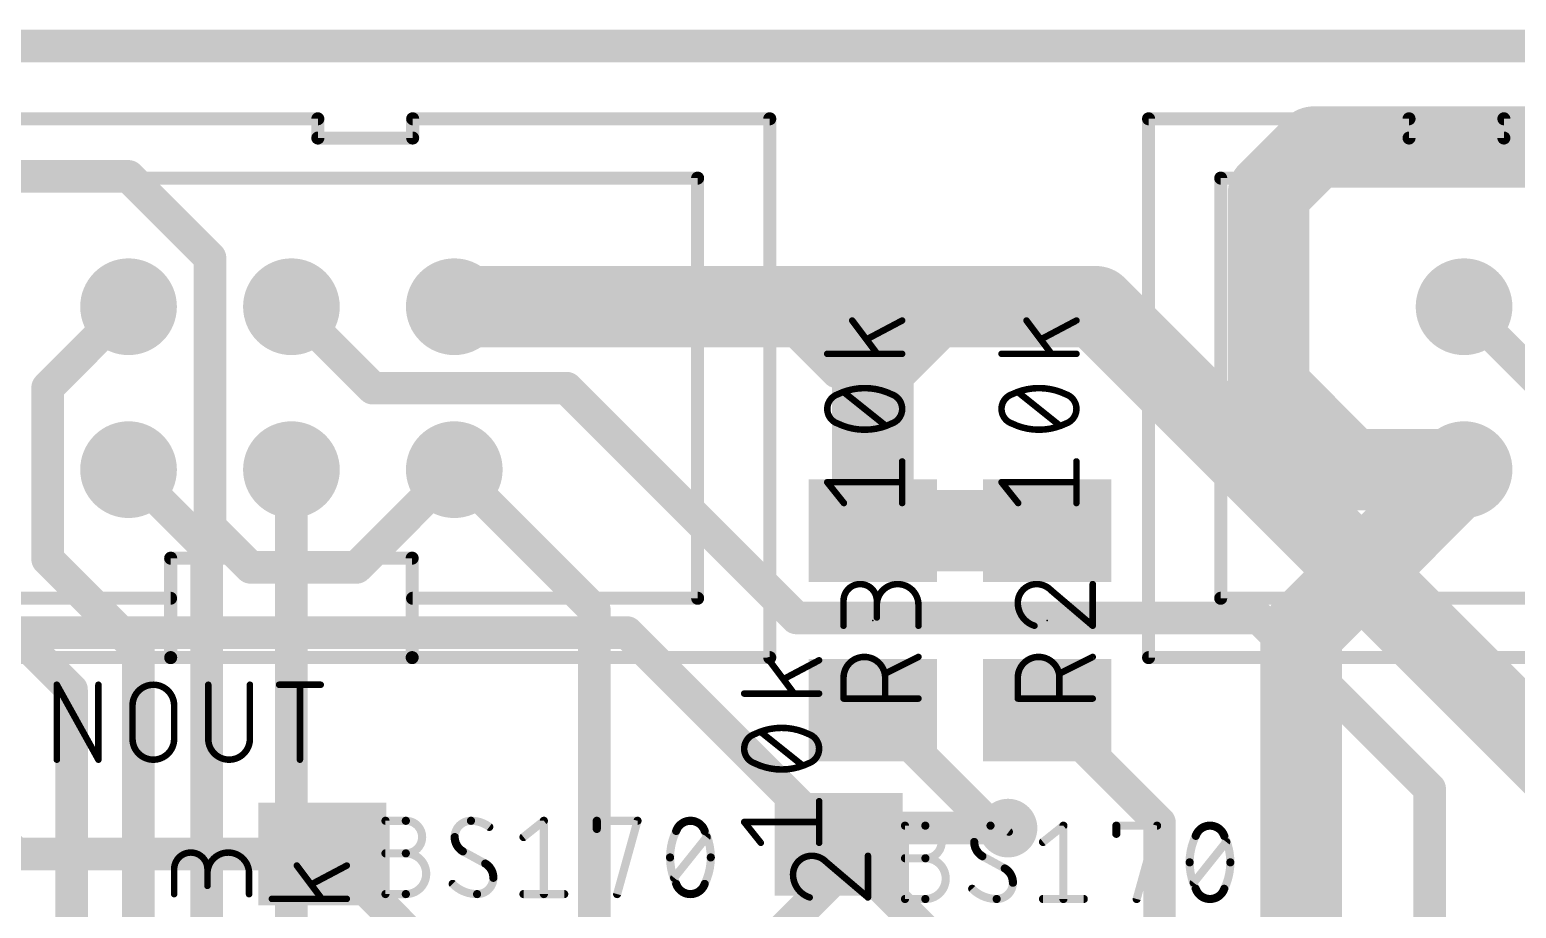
# Model space of a CAD drawing. Extents: x -0.1 to 95.8, y -0.3 to 95.8.
# Drawn here: x 30.08 to 53.27, y 82.06 to 95.76 of the extents above; entities that cross this region are included whole.
import ezdxf

# ---------------------------------------------------------------- set-up
doc = ezdxf.new("R2010")
doc.units = 0
for name, color, linetype in [('1', 12, 'CONTINUOUS'), ('16', 132, 'CONTINUOUS'), ('17', 110, 'CONTINUOUS'), ('18', 110, 'CONTINUOUS'), ('21', 253, 'CONTINUOUS'), ('23', 53, 'CONTINUOUS'), ('25', 253, 'CONTINUOUS'), ('27', 253, 'CONTINUOUS')]:
    doc.layers.add(name, color=color, linetype=linetype)

# ---------------------------------------------------------------- blocks, each defined once
blk = doc.blocks.new('ROUNDP')
at = {"const_width": 0.5}
blk.add_lwpolyline([(0, -0.25, 1), (0, 0.25, 1), (0, -0.25)], format="xyb", dxfattribs=at)
blk = doc.blocks.new('RECT')
blk.add_solid([(-0.5, -0.5), (0.5, -0.5), (-0.5, 0.5), (0.5, 0.5)])
blk = doc.blocks.new('ROUNDV')
at = {"const_width": 0.5}
blk.add_lwpolyline([(0, -0.25, 1), (0, 0.25, 1), (0, -0.25)], format="xyb", dxfattribs=at)

msp = doc.modelspace()

# ---------------------------------------------------------------- linework, layer by layer
at = {"layer": '1'}
for points, const_width in [([(6.731, 93.472), (31.623, 93.472)], 0.508), ([(32.893, 92.202), (31.623, 93.472)], 0.508), ([(32.893, 88.011), (32.893, 92.202)], 0.508), ([(36.703, 91.44), (41.656, 91.44)], 1.27), ([(41.656, 91.44), (43.2308, 91.44)], 1.27), ([(43.2308, 91.44), (44.704, 91.44)], 1.27), ([(43.2308, 91.44), (43.2308, 90.424)], 1.27), ([(44.704, 91.44), (46.7106, 91.44)], 1.27), ([(46.7106, 91.44), (58.3819, 79.7687)], 1.27), ([(35.433, 90.17), (34.163, 91.44)], 0.508), ([(42.672, 90.424), (41.656, 91.44)], 0.508), ([(44.704, 91.44), (43.688, 90.424)], 0.508), ([(43.2308, 87.9505), (43.2308, 90.424)], 1.27), ([(43.2308, 90.424), (42.672, 90.424)], 0.508), ([(43.688, 90.424), (43.2308, 90.424)], 0.508), ([(38.4556, 90.17), (35.433, 90.17)], 0.508), ([(42.037, 86.5886), (38.4556, 90.17)], 0.508), ([(36.703, 88.9), (35.179, 87.376)], 0.508), ([(43.2308, 87.9505), (45.9486, 87.9505)], 1.27), ([(33.528, 87.376), (32.893, 88.011)], 0.508), ([(29.8674, 82.9086), (25.281, 87.495)], 0.508), ([(35.179, 87.376), (33.528, 87.376)], 0.508), ([(49.2506, 86.5886), (42.037, 86.5886)], 0.508), ([(51.9146, 83.9246), (49.2506, 86.5886)], 0.508), ([(39.3984, 86.36), (29.083, 86.36)], 0.508), ([(42.6974, 83.061), (39.3984, 86.36)], 0.508), ([(43.2308, 85.1505), (43.2719, 85.1505)], 0.508), ([(45.1104, 83.312), (43.2719, 85.1505)], 0.508), ([(47.7012, 83.3979), (45.9486, 85.1505)], 0.508), ([(51.9146, 79.7687), (51.9146, 83.9246)], 0.508), ([(45.339, 83.312), (45.1104, 83.312)], 0.508), ([(47.7012, 83.3979), (47.7012, 80.0608)], 0.508), ([(45.1612, 80.5972), (42.6974, 83.061)], 0.508), ([(34.6456, 82.9086), (29.8674, 82.9086)], 0.508), ([(34.7696, 82.9086), (34.6456, 82.9086)], 0.508), ([(37.6174, 80.0608), (34.7696, 82.9086)], 0.508)]:
    msp.add_lwpolyline(points, dxfattribs=dict(at, const_width=const_width))
for points, const_width in [([(31.7128, 93.5618, 1), (31.5332, 93.3822)], 0.254), ([(31.623, 93.345, 1), (31.623, 93.599)], 0.254), ([(33.02, 92.202, 1), (32.766, 92.202)], 0.254), ([(32.8032, 92.1122, 1), (32.9828, 92.2918)], 0.254), ([(36.703, 91.7575, 1), (36.703, 91.1225)], 0.635), ([(41.656, 91.7575, 1), (41.656, 91.1225)], 0.635), ([(41.656, 91.1225, 1), (41.656, 91.7575)], 0.635), ([(43.2308, 91.7575, 1), (43.2308, 91.1225)], 0.635), ([(43.5483, 91.44, 1), (42.9133, 91.44)], 0.635), ([(43.2308, 91.1225, 1), (43.2308, 91.7575)], 0.635), ([(44.704, 91.7575, 1), (44.704, 91.1225)], 0.635), ([(44.704, 91.1225, 1), (44.704, 91.7575)], 0.635), ([(46.9351, 91.6645, 1), (46.4861, 91.2155)], 0.635), ([(46.7106, 91.1225, 1), (46.7106, 91.7575)], 0.635), ([(34.2528, 91.5298, 1), (34.0732, 91.3502)], 0.254), ([(41.7458, 91.5298, 1), (41.5662, 91.3502)], 0.254), ([(44.7938, 91.3502, 1), (44.6142, 91.5298)], 0.254), ([(43.5483, 90.424, 1), (42.9133, 90.424)], 0.635), ([(42.672, 90.551, 1), (42.672, 90.297)], 0.254), ([(42.9133, 90.424, 1), (43.5483, 90.424)], 0.635), ([(43.2308, 90.551, 1), (43.2308, 90.297)], 0.254), ([(43.2308, 90.297, 1), (43.2308, 90.551)], 0.254), ([(43.688, 90.297, 1), (43.688, 90.551)], 0.254), ([(35.433, 90.297, 1), (35.433, 90.043)], 0.254), ([(38.5454, 90.2598, 1), (38.3658, 90.0802)], 0.254), ([(38.4556, 90.043, 1), (38.4556, 90.297)], 0.254), ([(42.5822, 90.3342, 1), (42.7618, 90.5138)], 0.254), ([(43.5982, 90.5138, 1), (43.7778, 90.3342)], 0.254), ([(35.3432, 90.0802, 1), (35.5228, 90.2598)], 0.254), ([(36.7928, 88.8102, 1), (36.6132, 88.9898)], 0.254), ([(43.2308, 88.268, 1), (43.2308, 87.633)], 0.635), ([(45.9486, 87.633, 1), (45.9486, 88.268)], 0.635), ([(32.9828, 88.1008, 1), (32.8032, 87.9212)], 0.254), ([(32.766, 88.011, 1), (33.02, 88.011)], 0.254), ([(42.9133, 87.9505, 1), (43.5483, 87.9505)], 0.635), ([(33.528, 87.503, 1), (33.528, 87.249)], 0.254), ([(33.4382, 87.2862, 1), (33.6178, 87.4658)], 0.254), ([(35.0892, 87.4658, 1), (35.2688, 87.2862)], 0.254), ([(35.179, 87.249, 1), (35.179, 87.503)], 0.254), ([(42.037, 86.7156, 1), (42.037, 86.4616)], 0.254), ([(41.9472, 86.4988, 1), (42.1268, 86.6784)], 0.254), ([(49.3404, 86.6784, 1), (49.1608, 86.4988)], 0.254), ([(49.2506, 86.4616, 1), (49.2506, 86.7156)], 0.254), ([(39.4882, 86.4498, 1), (39.3086, 86.2702)], 0.254), ([(39.3984, 86.233, 1), (39.3984, 86.487)], 0.254), ([(43.2308, 85.2775, 1), (43.2308, 85.0235)], 0.254), ([(43.3617, 85.2403, 1), (43.1821, 85.0607)], 0.254), ([(43.2719, 85.0235, 1), (43.2719, 85.2775)], 0.254), ([(46.0384, 85.2403, 1), (45.8588, 85.0607)], 0.254), ([(52.0416, 83.9246, 1), (51.7876, 83.9246)], 0.254), ([(51.8248, 83.8348, 1), (52.0044, 84.0144)], 0.254), ([(45.1104, 83.439, 1), (45.1104, 83.185)], 0.254), ([(45.0206, 83.2222, 1), (45.2002, 83.4018)], 0.254), ([(45.339, 83.185, 1), (45.339, 83.439)], 0.254), ([(47.8282, 83.3979, 1), (47.5742, 83.3979)], 0.254), ([(47.6114, 83.3081, 1), (47.791, 83.4877)], 0.254), ([(42.7872, 83.1508, 1), (42.6076, 82.9712)], 0.254), ([(42.6076, 82.9712, 1), (42.7872, 83.1508)], 0.254), ([(29.7776, 82.8188, 1), (29.9572, 82.9984)], 0.254), ([(34.6456, 83.0356, 1), (34.6456, 82.7816)], 0.254), ([(34.8594, 82.9984, 1), (34.6798, 82.8188)], 0.254), ([(34.6456, 82.7816, 1), (34.6456, 83.0356)], 0.254), ([(34.7696, 82.7816, 1), (34.7696, 83.0356)], 0.254)]:
    msp.add_lwpolyline(points, format="xyb", dxfattribs=dict(at, const_width=const_width))
at = {"layer": '16'}
for points, const_width in [([(0.127, 95.504), (95.504, 95.504)], 0.508), ([(50.1142, 93.9292), (49.403, 93.218)], 1.27), ([(81.1784, 93.9292), (50.1142, 93.9292)], 1.27), ([(49.403, 93.218), (49.403, 90.17)], 1.27), ([(30.361, 90.178), (31.623, 91.44)], 0.508), ([(53.721, 90.17), (52.451, 91.44)], 0.508), ([(49.403, 90.17), (50.673, 88.9)], 1.27), ([(30.361, 87.5049), (30.361, 90.178)], 0.508), ([(49.911, 86.36), (52.451, 88.9)], 1.27), ([(50.673, 88.9), (52.451, 88.9)], 1.27), ([(32.8422, 87.6808), (31.623, 88.9)], 0.508), ([(34.163, 76.708), (34.163, 88.9)], 0.508), ([(36.703, 88.9), (38.8874, 86.7156)], 0.508), ([(32.8422, 87.6808), (32.8422, 76.7334)], 0.508), ([(31.7754, 86.0905), (30.361, 87.5049)], 0.508), ([(30.734, 85.471), (29.083, 87.122)], 0.508), ([(38.8874, 86.7156), (38.8874, 78.9178)], 0.508), ([(49.911, 73.025), (49.911, 86.36)], 1.27), ([(31.7754, 60.4774), (31.7754, 86.0905)], 0.508), ([(30.734, 85.471), (30.734, 74.676)], 0.508), ([(40.1574, 80.0608), (43.4086, 83.312)], 0.508), ([(43.4086, 83.312), (45.339, 83.312)], 0.508)]:
    msp.add_lwpolyline(points, dxfattribs=dict(at, const_width=const_width))
for points, const_width in [([(50.1142, 94.2467, 1), (50.1142, 93.6117)], 0.635), ([(50.3387, 93.7047, 1), (49.8897, 94.1537)], 0.635), ([(49.7205, 93.218, 1), (49.0855, 93.218)], 0.635), ([(49.1785, 93.4425, 1), (49.6275, 92.9935)], 0.635), ([(31.7128, 91.3502, 1), (31.5332, 91.5298)], 0.254), ([(52.5408, 91.5298, 1), (52.3612, 91.3502)], 0.254), ([(49.6275, 90.3945, 1), (49.1785, 89.9455)], 0.635), ([(30.488, 90.178, 1), (30.234, 90.178)], 0.254), ([(49.0855, 90.17, 1), (49.7205, 90.17)], 0.635), ([(30.2712, 90.2678, 1), (30.4508, 90.0882)], 0.254), ([(50.673, 89.2175, 1), (50.673, 88.5825)], 0.635), ([(52.6755, 88.6755, 1), (52.2265, 89.1245)], 0.635), ([(52.451, 88.5825, 1), (52.451, 89.2175)], 0.635), ([(50.4485, 88.6755, 1), (50.8975, 89.1245)], 0.635), ([(31.7128, 88.9898, 1), (31.5332, 88.8102)], 0.254), ([(34.29, 88.9, 1), (34.036, 88.9)], 0.254), ([(36.7928, 88.9898, 1), (36.6132, 88.8102)], 0.254), ([(32.9692, 87.6808, 1), (32.7152, 87.6808)], 0.254), ([(32.7524, 87.591, 1), (32.932, 87.7706)], 0.254), ([(30.4508, 87.5947, 1), (30.2712, 87.4151)], 0.254), ([(30.234, 87.5049, 1), (30.488, 87.5049)], 0.254), ([(39.0144, 86.7156, 1), (38.7604, 86.7156)], 0.254), ([(50.2285, 86.36, 1), (49.5935, 86.36)], 0.635), ([(38.7976, 86.6258, 1), (38.9772, 86.8054)], 0.254), ([(49.6865, 86.5845, 1), (50.1355, 86.1355)], 0.635), ([(31.9024, 86.0905, 1), (31.6484, 86.0905)], 0.254), ([(31.6856, 86.0007, 1), (31.8652, 86.1803)], 0.254), ([(30.861, 85.471, 1), (30.607, 85.471)], 0.254), ([(30.6442, 85.3812, 1), (30.8238, 85.5608)], 0.254), ([(43.4086, 83.439, 1), (43.4086, 83.185)], 0.254), ([(43.4984, 83.2222, 1), (43.3188, 83.4018)], 0.254), ([(45.339, 83.185, 1), (45.339, 83.439)], 0.254)]:
    msp.add_lwpolyline(points, format="xyb", dxfattribs=dict(at, const_width=const_width))
at = {"layer": '21', "const_width": 0.2032}
for points in [[(24.616, 94.37), (34.575, 94.37)], [(34.575, 94.37), (34.575, 94.07)], [(36.054, 94.37), (41.623, 94.37)], [(36.054, 94.07), (36.054, 94.37)], [(41.623, 94.37), (41.623, 85.97)], [(47.531, 85.97), (47.531, 94.37)], [(47.531, 94.37), (51.593, 94.37)], [(51.593, 94.37), (51.593, 94.07)], [(53.072, 94.07), (53.072, 94.37)], [(53.072, 94.37), (55.648, 94.37)], [(34.575, 94.07), (36.054, 94.07)], [(51.593, 94.07), (53.072, 94.07)], [(24.616, 93.445), (40.498, 93.445)], [(40.498, 93.445), (40.498, 86.895)], [(48.656, 86.895), (48.656, 93.445)], [(48.656, 93.445), (55.648, 93.445)], [(36.046, 87.52), (32.28, 87.52)], [(32.28, 87.52), (32.28, 85.97)], [(36.046, 85.97), (36.046, 87.52)], [(32.278, 86.895), (13.188, 86.895)], [(40.498, 86.895), (36.053, 86.895)], [(66.406, 86.895), (48.656, 86.895)], [(32.28, 85.97), (13.186, 85.97)], [(36.046, 85.97), (32.28, 85.97)], [(41.623, 85.97), (36.046, 85.97)], [(67.531, 85.97), (47.531, 85.97)]]:
    msp.add_lwpolyline(points, dxfattribs=at)
at = {"layer": '21', "const_width": 0.1016}
for points in [[(34.6258, 94.37, 1), (34.5242, 94.37)], [(34.575, 94.3192, 1), (34.575, 94.4208)], [(36.054, 94.4208, 1), (36.054, 94.3192)], [(36.1048, 94.37, 1), (36.0032, 94.37)], [(41.6738, 94.37, 1), (41.5722, 94.37)], [(41.623, 94.3192, 1), (41.623, 94.4208)], [(47.5818, 94.37, 1), (47.4802, 94.37)], [(47.531, 94.4208, 1), (47.531, 94.3192)], [(51.6438, 94.37, 1), (51.5422, 94.37)], [(51.593, 94.3192, 1), (51.593, 94.4208)], [(53.1228, 94.37, 1), (53.0212, 94.37)], [(53.072, 94.4208, 1), (53.072, 94.3192)], [(34.575, 94.1208, 1), (34.575, 94.0192)], [(36.054, 94.0192, 1), (36.054, 94.1208)], [(51.593, 94.1208, 1), (51.593, 94.0192)], [(53.072, 94.0192, 1), (53.072, 94.1208)], [(34.5242, 94.07, 1), (34.6258, 94.07)], [(36.0032, 94.07, 1), (36.1048, 94.07)], [(51.5422, 94.07, 1), (51.6438, 94.07)], [(53.0212, 94.07, 1), (53.1228, 94.07)], [(40.5488, 93.445, 1), (40.4472, 93.445)], [(40.498, 93.3942, 1), (40.498, 93.4958)], [(48.7068, 93.445, 1), (48.6052, 93.445)], [(48.656, 93.4958, 1), (48.656, 93.3942)], [(32.28, 87.5708, 1), (32.28, 87.4692)], [(32.3308, 87.52, 1), (32.2292, 87.52)], [(36.0968, 87.52, 1), (35.9952, 87.52)], [(36.046, 87.4692, 1), (36.046, 87.5708)], [(32.278, 86.8442, 1), (32.278, 86.9458)], [(36.053, 86.9458, 1), (36.053, 86.8442)], [(40.4472, 86.895, 1), (40.5488, 86.895)], [(40.498, 86.8442, 1), (40.498, 86.9458)], [(48.656, 86.9458, 1), (48.656, 86.8442)], [(48.6052, 86.895, 1), (48.7068, 86.895)], [(32.28, 86.0208, 1), (32.28, 85.9192)], [(32.2292, 85.97, 1), (32.3308, 85.97)], [(32.28, 85.9192, 1), (32.28, 86.0208)], [(36.046, 86.0208, 1), (36.046, 85.9192)], [(35.9952, 85.97, 1), (36.0968, 85.97)], [(36.046, 85.9192, 1), (36.046, 86.0208)], [(41.5722, 85.97, 1), (41.6738, 85.97)], [(41.623, 85.9192, 1), (41.623, 86.0208)], [(47.531, 86.0208, 1), (47.531, 85.9192)], [(47.4802, 85.97, 1), (47.5818, 85.97)]]:
    msp.add_lwpolyline(points, format="xyb", dxfattribs=at)
at = {"layer": '23'}
for p in [(43.2308, 86.5505), (45.9486, 86.5505)]:
    msp.add_point(p, dxfattribs=at)
at = {"layer": '25'}
for points, const_width in [([(43.2929, 86.8564, 1), (42.7736, 86.8564)], 0.1016), ([(43.942, 86.7915, 1), (43.2929, 86.7915)], 0.1016), ([(45.7835, 87.116, 0.4142), (45.4914, 86.8239)], 0.1016), ([(46.0107, 87.0187, 0.2053), (45.7835, 87.116)], 0.1016), ([(45.7835, 87.1414, 1), (45.7835, 87.0906)], 0.0508), ([(45.7835, 87.0906, 1), (45.7835, 87.1414)], 0.0508), ([(46.0271, 87.038, 1), (45.9942, 86.9993)], 0.0508), ([(45.9923, 87.0012, 1), (46.0291, 87.0362)], 0.0508), ([(46.6852, 87.116, 1), (46.6344, 87.116)], 0.0508), ([(42.799, 86.8564, 1), (42.7482, 86.8564)], 0.0508), ([(42.7482, 86.8564, 1), (42.799, 86.8564)], 0.0508), ([(43.3183, 86.8564, 1), (43.2675, 86.8564)], 0.0508), ([(43.2675, 86.8564, 1), (43.3183, 86.8564)], 0.0508), ([(43.2675, 86.7915, 1), (43.3183, 86.7915)], 0.0508), ([(43.9674, 86.7915, 1), (43.9166, 86.7915)], 0.0508), ([(43.9166, 86.7915, 1), (43.9674, 86.7915)], 0.0508), ([(45.4914, 86.8239, 0.3252), (45.751, 86.4669)], 0.1016), ([(45.5168, 86.8239, 1), (45.466, 86.8239)], 0.0508), ([(45.466, 86.8239, 1), (45.5168, 86.8239)], 0.0508), ([(42.7482, 86.4669, 1), (42.799, 86.4669)], 0.0508), ([(43.2675, 86.5968, 1), (43.3183, 86.5968)], 0.0508), ([(43.9166, 86.4669, 1), (43.9674, 86.4669)], 0.0508), ([(45.7432, 86.4428, 1), (45.7589, 86.4911)], 0.0508), ([(46.6344, 86.4669, 1), (46.6852, 86.4669)], 0.0508), ([(46.6433, 86.4476, 1), (46.6763, 86.4863)], 0.0508), ([(43.4227, 85.6559, 1), (42.7736, 85.6559)], 0.1016), ([(43.9534, 85.9577, 1), (43.9306, 86.0031)], 0.0508), ([(46.1405, 85.6559, 1), (45.4914, 85.6559)], 0.1016), ([(46.6712, 85.9577, 1), (46.6484, 86.0031)], 0.0508), ([(30.5294, 85.5472, 1), (30.4786, 85.5472)], 0.0508), ([(30.5262, 85.5595, 1), (30.4818, 85.5349)], 0.0508), ([(31.1785, 85.5472, 1), (31.1277, 85.5472)], 0.0508), ([(32.3342, 85.2226, 1), (31.6851, 85.2226)], 0.1016), ([(32.8916, 85.5472, 1), (32.8408, 85.5472)], 0.0508), ([(33.5407, 85.5472, 1), (33.4899, 85.5472)], 0.0508), ([(33.9711, 85.5726, 1), (33.9711, 85.5218)], 0.0508), ([(34.321, 85.5472, 1), (34.2702, 85.5472)], 0.0508), ([(34.6202, 85.5218, 1), (34.6202, 85.5726)], 0.0508), ([(42.799, 85.6559, 1), (42.7482, 85.6559)], 0.0508), ([(42.7482, 85.6559, 1), (42.799, 85.6559)], 0.0508), ([(43.4114, 85.7435, 1), (43.4341, 85.698)], 0.0508), ([(43.4481, 85.6559, 1), (43.3973, 85.6559)], 0.0508), ([(43.3973, 85.6559, 1), (43.4481, 85.6559)], 0.0508), ([(45.5168, 85.6559, 1), (45.466, 85.6559)], 0.0508), ([(45.466, 85.6559, 1), (45.5168, 85.6559)], 0.0508), ([(46.1292, 85.7435, 1), (46.1519, 85.698)], 0.0508), ([(46.1659, 85.6559, 1), (46.1151, 85.6559)], 0.0508), ([(46.1151, 85.6559, 1), (46.1659, 85.6559)], 0.0508), ([(42.7736, 85.3567, 1), (42.7736, 85.3059)], 0.0508), ([(42.7482, 85.3313, 1), (42.799, 85.3313)], 0.0508), ([(43.3973, 85.3313, 1), (43.4481, 85.3313)], 0.0508), ([(43.942, 85.3059, 1), (43.942, 85.3567)], 0.0508), ([(45.4914, 85.3567, 1), (45.4914, 85.3059)], 0.0508), ([(45.466, 85.3313, 1), (45.5168, 85.3313)], 0.0508), ([(46.1151, 85.3313, 1), (46.1659, 85.3313)], 0.0508), ([(46.6598, 85.3059, 1), (46.6598, 85.3567)], 0.0508), ([(31.7105, 85.2226, 1), (31.6597, 85.2226)], 0.0508), ([(31.6597, 85.2226, 1), (31.7105, 85.2226)], 0.0508), ([(32.3596, 85.2226, 1), (32.3088, 85.2226)], 0.0508), ([(32.3088, 85.2226, 1), (32.3596, 85.2226)], 0.0508), ([(31.6851, 84.7034, 1), (32.3342, 84.7034)], 0.1016), ([(31.7105, 84.7034, 1), (31.6597, 84.7034)], 0.0508), ([(31.6597, 84.7034, 1), (31.7105, 84.7034)], 0.0508), ([(32.3596, 84.7034, 1), (32.3088, 84.7034)], 0.0508), ([(32.3088, 84.7034, 1), (32.3596, 84.7034)], 0.0508), ([(32.8662, 84.7034, 1), (33.5153, 84.7034)], 0.1016), ([(32.8916, 84.7034, 1), (32.8408, 84.7034)], 0.0508), ([(32.8408, 84.7034, 1), (32.8916, 84.7034)], 0.0508), ([(33.5407, 84.7034, 1), (33.4899, 84.7034)], 0.0508), ([(33.4899, 84.7034, 1), (33.5407, 84.7034)], 0.0508), ([(30.4786, 84.3788, 1), (30.5294, 84.3788)], 0.0508), ([(31.1277, 84.3788, 1), (31.1785, 84.3788)], 0.0508), ([(31.1309, 84.3665, 1), (31.1753, 84.3911)], 0.0508), ([(34.2702, 84.3788, 1), (34.321, 84.3788)], 0.0508), ([(32.8535, 82.6714, 1), (32.3342, 82.6714)], 0.1016), ([(33.5026, 82.6064, 1), (32.8535, 82.6064)], 0.1016), ([(42.2783, 82.8802, 0.4142), (41.9862, 82.5881)], 0.1016), ([(42.5055, 82.7828, 0.2053), (42.2783, 82.8802)], 0.1016), ([(42.2783, 82.9056, 1), (42.2783, 82.8548)], 0.0508), ([(42.2783, 82.8548, 1), (42.2783, 82.9056)], 0.0508), ([(42.5219, 82.8022, 1), (42.489, 82.7635)], 0.0508), ([(42.4871, 82.7653, 1), (42.5239, 82.8004)], 0.0508), ([(43.18, 82.8802, 1), (43.1292, 82.8802)], 0.0508), ([(32.3596, 82.6714, 1), (32.3088, 82.6714)], 0.0508), ([(32.3088, 82.6714, 1), (32.3596, 82.6714)], 0.0508), ([(32.8789, 82.6714, 1), (32.8281, 82.6714)], 0.0508), ([(32.8281, 82.6714, 1), (32.8789, 82.6714)], 0.0508), ([(32.8281, 82.6064, 1), (32.8789, 82.6064)], 0.0508), ([(33.528, 82.6064, 1), (33.4772, 82.6064)], 0.0508), ([(33.4772, 82.6064, 1), (33.528, 82.6064)], 0.0508), ([(41.9862, 82.5881, 0.3252), (42.2458, 82.2311)], 0.1016), ([(42.0116, 82.5881, 1), (41.9608, 82.5881)], 0.0508), ([(41.9608, 82.5881, 1), (42.0116, 82.5881)], 0.0508), ([(32.3088, 82.2819, 1), (32.3596, 82.2819)], 0.0508), ([(32.8281, 82.4117, 1), (32.8789, 82.4117)], 0.0508), ([(33.4772, 82.2819, 1), (33.528, 82.2819)], 0.0508), ([(42.238, 82.2069, 1), (42.2537, 82.2553)], 0.0508), ([(43.1292, 82.2311, 1), (43.18, 82.2311)], 0.0508), ([(43.1381, 82.2117, 1), (43.1711, 82.2504)], 0.0508)]:
    msp.add_lwpolyline(points, format="xyb", dxfattribs=dict(at, const_width=const_width))
at = {"layer": '25', "const_width": 0.1016}
for points in [[(46.0107, 87.0187), (46.6598, 86.4669)], [(46.6598, 86.4669), (46.6598, 87.116)], [(42.7736, 86.4669), (42.7736, 86.8564)], [(43.2929, 86.8564), (43.2929, 86.5968)], [(43.942, 86.4669), (43.942, 86.7915)], [(43.942, 85.9804), (43.4227, 85.7208)], [(46.6598, 85.9804), (46.1405, 85.7208)], [(30.504, 84.3788), (30.504, 85.5472)], [(30.504, 85.5472), (31.1531, 84.3788)], [(31.1531, 84.3788), (31.1531, 85.5472)], [(32.8662, 85.5472), (32.8662, 84.7034)], [(33.5153, 84.7034), (33.5153, 85.5472)], [(33.9711, 85.5472), (34.6202, 85.5472)], [(34.2956, 84.3788), (34.2956, 85.5472)], [(42.7736, 85.3313), (42.7736, 85.6559)], [(43.4227, 85.6559), (43.4227, 85.3313)], [(45.4914, 85.3313), (45.4914, 85.6559)], [(46.1405, 85.6559), (46.1405, 85.3313)], [(43.942, 85.3313), (42.7736, 85.3313)], [(46.6598, 85.3313), (45.4914, 85.3313)], [(31.6851, 84.7034), (31.6851, 85.2226)], [(32.3342, 85.2226), (32.3342, 84.7034)], [(42.5055, 82.7828), (43.1546, 82.2311)], [(43.1546, 82.2311), (43.1546, 82.8802)], [(32.3342, 82.2819), (32.3342, 82.6714)], [(32.8535, 82.6714), (32.8535, 82.4117)], [(33.5026, 82.2819), (33.5026, 82.6064)]]:
    msp.add_lwpolyline(points, dxfattribs=at)
at = {"layer": '27'}
for points, const_width in [([(42.9294, 91.2402, 1), (42.8887, 91.2097)], 0.0508), ([(43.6999, 91.2025, 1), (43.6761, 91.2474)], 0.0508), ([(45.6472, 91.2402, 1), (45.6065, 91.2097)], 0.0508), ([(46.4177, 91.2025, 1), (46.3939, 91.2474)], 0.0508), ([(43.1244, 90.9553, 1), (43.1481, 90.9104)], 0.0508), ([(45.8422, 90.9553, 1), (45.8659, 90.9104)], 0.0508), ([(42.5196, 90.7311, 1), (42.5196, 90.6803)], 0.0508), ([(43.2782, 90.6904, 1), (43.3189, 90.7209)], 0.0508), ([(43.688, 90.6803, 1), (43.688, 90.7311)], 0.0508), ([(45.2374, 90.7311, 1), (45.2374, 90.6803)], 0.0508), ([(45.996, 90.6904, 1), (46.0367, 90.7209)], 0.0508), ([(46.4058, 90.6803, 1), (46.4058, 90.7311)], 0.0508), ([(43.1038, 90.1714, 0.1139), (42.6819, 90.074)], 0.1016), ([(43.5257, 90.074, 0.1139), (43.1038, 90.1714)], 0.1016), ([(43.1038, 90.1968, 1), (43.1038, 90.146)], 0.0508), ([(43.1038, 90.146, 1), (43.1038, 90.1968)], 0.0508), ([(45.8216, 90.1714, 0.1139), (45.3997, 90.074)], 0.1016), ([(46.2435, 90.074, 0.1139), (45.8216, 90.1714)], 0.1016), ([(45.8216, 90.1968, 1), (45.8216, 90.146)], 0.0508), ([(45.8216, 90.146, 1), (45.8216, 90.1968)], 0.0508), ([(42.6819, 90.074, 0.3205), (42.5196, 89.8469)], 0.1016), ([(42.6707, 90.0969, 1), (42.693, 90.0512)], 0.0508), ([(42.6901, 90.05, 1), (42.6736, 90.0981)], 0.0508), ([(42.7951, 90.1263, 1), (42.7634, 90.0867)], 0.0508), ([(43.534, 90.0981, 1), (43.5175, 90.05)], 0.0508), ([(43.688, 89.8469, 0.3205), (43.5257, 90.074)], 0.1016), ([(43.5146, 90.0512, 1), (43.5369, 90.0969)], 0.0508), ([(45.3997, 90.074, 0.3205), (45.2374, 89.8469)], 0.1016), ([(45.3885, 90.0969, 1), (45.4108, 90.0512)], 0.0508), ([(45.4079, 90.05, 1), (45.3914, 90.0981)], 0.0508), ([(45.5129, 90.1263, 1), (45.4812, 90.0867)], 0.0508), ([(46.2518, 90.0981, 1), (46.2353, 90.05)], 0.0508), ([(46.4058, 89.8469, 0.3205), (46.2435, 90.074)], 0.1016), ([(46.2324, 90.0512, 1), (46.2547, 90.0969)], 0.0508), ([(42.5196, 89.8469, 0.3205), (42.6819, 89.6197)], 0.1016), ([(42.545, 89.8468, 1), (42.4942, 89.8469)], 0.0508), ([(42.4942, 89.8468, 1), (42.545, 89.8469)], 0.0508), ([(43.5257, 89.6197, 0.3205), (43.688, 89.8469)], 0.1016), ([(43.7134, 89.8468, 1), (43.6626, 89.8469)], 0.0508), ([(43.6626, 89.8468, 1), (43.7134, 89.8469)], 0.0508), ([(45.2374, 89.8469, 0.3205), (45.3997, 89.6197)], 0.1016), ([(45.2628, 89.8468, 1), (45.212, 89.8469)], 0.0508), ([(45.212, 89.8468, 1), (45.2628, 89.8469)], 0.0508), ([(46.2435, 89.6197, 0.3205), (46.4058, 89.8469)], 0.1016), ([(46.4312, 89.8468, 1), (46.3804, 89.8469)], 0.0508), ([(46.3804, 89.8468, 1), (46.4312, 89.8469)], 0.0508), ([(42.693, 89.6425, 1), (42.6707, 89.5968)], 0.0508), ([(42.6819, 89.6197, 0.1139), (43.1038, 89.5223)], 0.1016), ([(42.6736, 89.5956, 1), (42.6901, 89.6437)], 0.0508), ([(43.1038, 89.5223, 0.1139), (43.5257, 89.6197)], 0.1016), ([(43.1038, 89.5477, 1), (43.1038, 89.4969)], 0.0508), ([(43.1038, 89.4969, 1), (43.1038, 89.5477)], 0.0508), ([(43.4125, 89.5674, 1), (43.4442, 89.607)], 0.0508), ([(43.5175, 89.6437, 1), (43.534, 89.5956)], 0.0508), ([(43.5369, 89.5968, 1), (43.5146, 89.6425)], 0.0508), ([(45.4108, 89.6425, 1), (45.3885, 89.5968)], 0.0508), ([(45.3997, 89.6197, 0.1139), (45.8216, 89.5223)], 0.1016), ([(45.3914, 89.5956, 1), (45.4079, 89.6437)], 0.0508), ([(45.8216, 89.5223, 0.1139), (46.2435, 89.6197)], 0.1016), ([(45.8216, 89.5477, 1), (45.8216, 89.4969)], 0.0508), ([(45.8216, 89.4969, 1), (45.8216, 89.5477)], 0.0508), ([(46.1303, 89.5674, 1), (46.162, 89.607)], 0.0508), ([(46.2353, 89.6437, 1), (46.2518, 89.5956)], 0.0508), ([(46.2547, 89.5968, 1), (46.2324, 89.6425)], 0.0508), ([(43.7134, 89.0284, 1), (43.6626, 89.0284)], 0.0508), ([(46.4312, 89.0284, 1), (46.3804, 89.0284)], 0.0508), ([(42.5196, 88.7293, 1), (42.5196, 88.6785)], 0.0508), ([(42.5394, 88.7197, 1), (42.4998, 88.688)], 0.0508), ([(43.688, 88.6785, 1), (43.688, 88.7293)], 0.0508), ([(45.2374, 88.7293, 1), (45.2374, 88.6785)], 0.0508), ([(45.2572, 88.7197, 1), (45.2176, 88.688)], 0.0508), ([(46.4058, 88.6785, 1), (46.4058, 88.7293)], 0.0508), ([(42.7594, 88.3634, 1), (42.7991, 88.3952)], 0.0508), ([(43.6626, 88.3793, 1), (43.7134, 88.3793)], 0.0508), ([(45.4772, 88.3634, 1), (45.5169, 88.3952)], 0.0508), ([(46.3804, 88.3793, 1), (46.4312, 88.3793)], 0.0508), ([(41.634, 85.9434, 1), (41.5933, 85.913)], 0.0508), ([(42.4045, 85.9058, 1), (42.3807, 85.9506)], 0.0508), ([(41.829, 85.6585, 1), (41.8527, 85.6137)], 0.0508), ([(41.2242, 85.4343, 1), (41.2242, 85.3835)], 0.0508), ([(41.9828, 85.3937, 1), (42.0235, 85.4242)], 0.0508), ([(42.3926, 85.3835, 1), (42.3926, 85.4343)], 0.0508), ([(41.8084, 84.8747, 0.1139), (41.3865, 84.7773)], 0.1016), ([(41.4997, 84.8296, 1), (41.468, 84.7899)], 0.0508), ([(42.2303, 84.7773, 0.1139), (41.8084, 84.8747)], 0.1016), ([(41.8084, 84.9001, 1), (41.8084, 84.8493)], 0.0508), ([(41.8084, 84.8493, 1), (41.8084, 84.9001)], 0.0508), ([(41.3865, 84.7773, 0.3205), (41.2242, 84.5501)], 0.1016), ([(41.3753, 84.8001, 1), (41.3976, 84.7545)], 0.0508), ([(41.3947, 84.7533, 1), (41.3782, 84.8013)], 0.0508), ([(42.3926, 84.5501, 0.3205), (42.2303, 84.7773)], 0.1016), ([(42.2386, 84.8013, 1), (42.2221, 84.7533)], 0.0508), ([(42.2192, 84.7545, 1), (42.2415, 84.8001)], 0.0508), ([(41.2242, 84.5501, 0.3205), (41.3865, 84.3229)], 0.1016), ([(41.2496, 84.5501, 1), (41.1988, 84.5501)], 0.0508), ([(41.1988, 84.5501, 1), (41.2496, 84.5501)], 0.0508), ([(42.2303, 84.3229, 0.3205), (42.3926, 84.5501)], 0.1016), ([(42.418, 84.5501, 1), (42.3672, 84.5501)], 0.0508), ([(42.3672, 84.5501, 1), (42.418, 84.5501)], 0.0508), ([(41.3976, 84.3458, 1), (41.3753, 84.3001)], 0.0508), ([(41.3865, 84.3229, 0.1139), (41.8084, 84.2256)], 0.1016), ([(41.3782, 84.2989, 1), (41.3947, 84.3469)], 0.0508), ([(41.8084, 84.2256, 0.1139), (42.2303, 84.3229)], 0.1016), ([(41.8084, 84.251, 1), (41.8084, 84.2002)], 0.0508), ([(41.8084, 84.2002, 1), (41.8084, 84.251)], 0.0508), ([(42.1171, 84.2706, 1), (42.1488, 84.3103)], 0.0508), ([(42.2221, 84.3469, 1), (42.2386, 84.2989)], 0.0508), ([(42.2415, 84.3001, 1), (42.2192, 84.3458)], 0.0508), ([(42.418, 83.7317, 1), (42.3672, 83.7317)], 0.0508), ([(35.6299, 83.4581, 1), (35.6299, 83.3945)], 0.0635), ([(35.6616, 83.4263, 1), (35.5981, 83.4263)], 0.0635), ([(35.9474, 83.4581, 1), (35.9474, 83.3945)], 0.0635), ([(35.9474, 82.9183, 1), (35.9474, 83.4263)], 0.127), ([(35.9474, 83.3945, 1), (35.9474, 83.4581)], 0.0635), ([(36.9633, 83.4263, 0.4142), (36.7094, 83.1723)], 0.127), ([(36.9633, 83.4581, 1), (36.9634, 83.3945)], 0.0635), ([(37.2491, 83.3311, 0.1623), (36.9633, 83.4263)], 0.127), ([(36.9633, 83.3945, 1), (36.9633, 83.4581)], 0.0635), ([(38.1318, 83.4263, 1), (38.0682, 83.4263)], 0.0635), ([(38.1198, 83.4015, 1), (38.0802, 83.4511)], 0.0635), ([(38.9255, 83.4581, 1), (38.9255, 83.3945)], 0.0635), ([(38.9573, 83.4263, 1), (38.8937, 83.4263)], 0.0635), ([(39.5911, 83.4178, 1), (39.5299, 83.4348)], 0.0635), ([(39.5605, 83.3945, 1), (39.5605, 83.4581)], 0.0635), ([(40.386, 83.4263, 0.3205), (40.1638, 83.2675)], 0.127), ([(40.386, 83.4581, 1), (40.386, 83.3945)], 0.0635), ([(40.6083, 83.2675, 0.3205), (40.386, 83.4263)], 0.127), ([(40.386, 83.3945, 1), (40.386, 83.4581)], 0.0635), ([(36.7411, 83.1723, 1), (36.6776, 83.1723)], 0.0635), ([(36.7094, 83.1723, 0.2656), (36.8364, 82.9501)], 0.127), ([(37.23, 83.3057, 1), (37.2682, 83.3564)], 0.0635), ([(37.7627, 83.1971, 1), (37.8023, 83.1475)], 0.0635), ([(38.8937, 83.2993, 1), (38.9573, 83.2993)], 0.0635), ([(40.1638, 83.2675, 0.1139), (40.0685, 82.8548)], 0.127), ([(40.1337, 83.2778, 1), (40.1938, 83.2573)], 0.0635), ([(40.1923, 83.2536, 1), (40.1352, 83.2815)], 0.0635), ([(40.6368, 83.2815, 1), (40.5797, 83.2536)], 0.0635), ([(40.7035, 82.8548, 0.1139), (40.6083, 83.2675)], 0.127), ([(40.5782, 83.2573, 1), (40.6383, 83.2778)], 0.0635), ([(40.6648, 83.1525, 1), (40.6152, 83.1921)], 0.0635), ([(41.244, 83.423, 1), (41.2044, 83.3912)], 0.0508), ([(41.2242, 83.4325, 1), (41.2242, 83.3817)], 0.0508), ([(42.3926, 83.3817, 1), (42.3926, 83.4325)], 0.0508), ([(43.7325, 83.3819, 1), (43.7325, 83.3183)], 0.0635), ([(43.7642, 83.3501, 1), (43.7007, 83.3501)], 0.0635), ([(44.05, 83.3819, 1), (44.05, 83.3183)], 0.0635), ([(44.05, 82.8421, 1), (44.05, 83.3501)], 0.127), ([(44.05, 83.3183, 1), (44.05, 83.3819)], 0.0635), ([(45.066, 83.3501, 0.4142), (44.812, 83.0961)], 0.127), ([(45.0659, 83.3819, 1), (45.066, 83.3183)], 0.0635), ([(45.3517, 83.2549, 0.1623), (45.066, 83.3501)], 0.127), ([(45.066, 83.3183, 1), (45.066, 83.3819)], 0.0635), ([(45.3326, 83.2295, 1), (45.3708, 83.2802)], 0.0635), ([(46.2344, 83.3501, 1), (46.1709, 83.3501)], 0.0635), ([(46.2224, 83.3253, 1), (46.1828, 83.3749)], 0.0635), ([(47.0599, 83.3501, 1), (46.9963, 83.3501)], 0.0635), ([(47.0281, 83.3819, 1), (47.0281, 83.3183)], 0.0635), ([(46.9963, 83.2231, 1), (47.0599, 83.2231)], 0.0635), ([(47.6937, 83.3416, 1), (47.6325, 83.3586)], 0.0635), ([(47.6631, 83.3183, 1), (47.6631, 83.3819)], 0.0635), ([(48.2664, 83.1913, 0.1139), (48.1711, 82.7786)], 0.127), ([(48.2363, 83.2016, 1), (48.2964, 83.1811)], 0.0635), ([(48.4886, 83.3501, 0.3205), (48.2664, 83.1913)], 0.127), ([(48.2949, 83.1774, 1), (48.2378, 83.2053)], 0.0635), ([(48.4886, 83.3819, 1), (48.4886, 83.3183)], 0.0635), ([(48.7109, 83.1913, 0.3205), (48.4886, 83.3501)], 0.127), ([(48.4886, 83.3183, 1), (48.4886, 83.3819)], 0.0635), ([(48.7394, 83.2053, 1), (48.6823, 83.1774)], 0.0635), ([(48.8061, 82.7786, 0.1139), (48.7109, 83.1913)], 0.127), ([(48.6808, 83.1811, 1), (48.7409, 83.2016)], 0.0635), ([(36.6776, 83.1723, 1), (36.7411, 83.1723)], 0.0635), ([(36.8516, 82.9779, 1), (36.8211, 82.9222)], 0.0635), ([(36.8202, 82.9227, 1), (36.8525, 82.9774)], 0.0635), ([(41.464, 83.0667, 1), (41.5037, 83.0984)], 0.0508), ([(42.3672, 83.0826, 1), (42.418, 83.0826)], 0.0508), ([(44.8437, 83.0961, 1), (44.7802, 83.0961)], 0.0635), ([(44.7802, 83.0961, 1), (44.8437, 83.0961)], 0.0635), ([(44.812, 83.0961, 0.2656), (44.939, 82.8739)], 0.127), ([(45.8653, 83.1209, 1), (45.9049, 83.0713)], 0.0635), ([(48.7674, 83.0763, 1), (48.7178, 83.1159)], 0.0635), ([(34.268, 82.743, 1), (34.2273, 82.7126)], 0.0508), ([(35.0385, 82.7054, 1), (35.0147, 82.7502)], 0.0508), ([(35.6299, 82.9501, 1), (35.6299, 82.8865)], 0.0635), ([(35.9474, 82.9501, 1), (35.9474, 82.8865)], 0.0635), ([(35.9474, 82.9501, 1), (35.9474, 82.8865)], 0.0635), ([(35.9474, 82.2833, 1), (35.9474, 82.9183)], 0.127), ([(35.9474, 82.8865, 1), (35.9474, 82.9501)], 0.0635), ([(37.3126, 82.5373, 0.2656), (37.1856, 82.7596)], 0.127), ([(37.2017, 82.7869, 1), (37.1695, 82.7322)], 0.0635), ([(37.1704, 82.7317, 1), (37.2008, 82.7874)], 0.0635), ([(40.0685, 82.8548, 0.1139), (40.1638, 82.4421)], 0.127), ([(40.1003, 82.8548, 1), (40.0367, 82.8548)], 0.0635), ([(40.0367, 82.8548, 1), (40.1003, 82.8548)], 0.0635), ([(40.6083, 82.4421, 0.1139), (40.7035, 82.8548)], 0.127), ([(40.7353, 82.8548, 1), (40.6718, 82.8548)], 0.0635), ([(40.6718, 82.8548, 1), (40.7353, 82.8548)], 0.0635), ([(43.7325, 82.8739, 1), (43.7325, 82.8103)], 0.0635), ([(44.05, 82.8739, 1), (44.05, 82.8103)], 0.0635), ([(44.05, 82.8739, 1), (44.05, 82.8103)], 0.0635), ([(44.05, 82.2071, 1), (44.05, 82.8421)], 0.127), ([(44.05, 82.8103, 1), (44.05, 82.8739)], 0.0635), ([(44.9542, 82.9017, 1), (44.9237, 82.846)], 0.0635), ([(44.9228, 82.8465, 1), (44.9551, 82.9012)], 0.0635), ([(48.1711, 82.7786, 0.1139), (48.2664, 82.3659)], 0.127), ([(48.2029, 82.7786, 1), (48.1394, 82.7786)], 0.0635), ([(48.1394, 82.7786, 1), (48.2029, 82.7786)], 0.0635), ([(48.7109, 82.3659, 0.1139), (48.8061, 82.7786)], 0.127), ([(48.8379, 82.7786, 1), (48.7743, 82.7786)], 0.0635), ([(48.7743, 82.7786, 1), (48.8379, 82.7786)], 0.0635), ([(37.0586, 82.2833, 0.4142), (37.3126, 82.5373)], 0.127), ([(37.3444, 82.5373, 1), (37.2809, 82.5373)], 0.0635), ([(37.2809, 82.5373, 1), (37.3444, 82.5373)], 0.0635), ([(40.1072, 82.5571, 1), (40.1568, 82.5175)], 0.0635), ([(45.4152, 82.4611, 0.2656), (45.2882, 82.6834)], 0.127), ([(45.3043, 82.7107, 1), (45.2721, 82.656)], 0.0635), ([(45.273, 82.6555, 1), (45.3034, 82.7112)], 0.0635), ([(34.463, 82.4581, 1), (34.4867, 82.4133)], 0.0508), ([(35.5981, 82.2833, 1), (35.6616, 82.2833)], 0.0635), ([(35.6299, 82.315, 1), (35.6299, 82.2515)], 0.0635), ([(35.9474, 82.315, 1), (35.9474, 82.2515)], 0.0635), ([(35.9474, 82.2515, 1), (35.9474, 82.315)], 0.0635), ([(36.6776, 82.4421, 0.2), (37.0586, 82.2833)], 0.127), ([(36.7001, 82.4644, 1), (36.6551, 82.4197)], 0.0635), ([(37.0586, 82.315, 1), (37.0586, 82.2515)], 0.0635), ([(37.0586, 82.2515, 1), (37.0586, 82.315)], 0.0635), ([(37.7825, 82.315, 1), (37.7825, 82.2515)], 0.0635), ([(38.0682, 82.2833, 1), (38.1318, 82.2833)], 0.0635), ([(38.4175, 82.2515, 1), (38.4175, 82.315)], 0.0635), ([(39.2124, 82.2918, 1), (39.2736, 82.2748)], 0.0635), ([(40.1938, 82.4523, 1), (40.1337, 82.4318)], 0.0635), ([(40.1638, 82.4421, 0.3205), (40.386, 82.2833)], 0.127), ([(40.1352, 82.4281, 1), (40.1923, 82.456)], 0.0635), ([(40.386, 82.2833, 0.3205), (40.6083, 82.4421)], 0.127), ([(40.386, 82.315, 1), (40.386, 82.2515)], 0.0635), ([(40.386, 82.2515, 1), (40.386, 82.315)], 0.0635), ([(40.5797, 82.456, 1), (40.6368, 82.4281)], 0.0635), ([(40.6383, 82.4318, 1), (40.5782, 82.4523)], 0.0635), ([(44.7802, 82.3659, 0.2), (45.1612, 82.2071)], 0.127), ([(44.8027, 82.3882, 1), (44.7577, 82.3435)], 0.0635), ([(45.1612, 82.2071, 0.4142), (45.4152, 82.4611)], 0.127), ([(45.447, 82.4611, 1), (45.3834, 82.4611)], 0.0635), ([(45.3834, 82.4611, 1), (45.447, 82.4611)], 0.0635), ([(48.2098, 82.4809, 1), (48.2594, 82.4413)], 0.0635), ([(48.2964, 82.3761, 1), (48.2363, 82.3556)], 0.0635), ([(48.2664, 82.3659, 0.3205), (48.4886, 82.2071)], 0.127), ([(48.2378, 82.3519, 1), (48.2949, 82.3798)], 0.0635), ([(48.4886, 82.2071, 0.3205), (48.7109, 82.3659)], 0.127), ([(48.6823, 82.3798, 1), (48.7394, 82.3519)], 0.0635), ([(48.7409, 82.3556, 1), (48.6808, 82.3761)], 0.0635), ([(33.8582, 82.2339, 1), (33.8582, 82.1831)], 0.0508), ([(34.6168, 82.1933, 1), (34.6575, 82.2238)], 0.0508), ([(35.0266, 82.1831, 1), (35.0266, 82.2339)], 0.0508), ([(43.7007, 82.2071, 1), (43.7642, 82.2071)], 0.0635), ([(43.7325, 82.2388, 1), (43.7325, 82.1753)], 0.0635), ([(44.05, 82.2388, 1), (44.05, 82.1753)], 0.0635), ([(44.05, 82.1753, 1), (44.05, 82.2388)], 0.0635), ([(45.1612, 82.2388, 1), (45.1612, 82.1753)], 0.0635), ([(45.1612, 82.1753, 1), (45.1612, 82.2388)], 0.0635), ([(45.8851, 82.2388, 1), (45.8851, 82.1753)], 0.0635), ([(46.1709, 82.2071, 1), (46.2344, 82.2071)], 0.0635), ([(46.5201, 82.1753, 1), (46.5201, 82.2388)], 0.0635), ([(47.315, 82.2156, 1), (47.3762, 82.1986)], 0.0635), ([(48.4886, 82.2388, 1), (48.4886, 82.1753)], 0.0635), ([(48.4886, 82.1753, 1), (48.4886, 82.2388)], 0.0635)]:
    msp.add_lwpolyline(points, format="xyb", dxfattribs=dict(at, const_width=const_width))
for points, const_width in [([(42.9091, 91.2249), (43.2985, 90.7057)], 0.1016), ([(43.688, 91.2249), (43.1363, 90.9328)], 0.1016), ([(45.6269, 91.2249), (46.0163, 90.7057)], 0.1016), ([(46.4058, 91.2249), (45.8541, 90.9328)], 0.1016), ([(43.688, 90.7057), (42.5196, 90.7057)], 0.1016), ([(46.4058, 90.7057), (45.2374, 90.7057)], 0.1016), ([(43.4284, 89.5872), (42.7792, 90.1065)], 0.1016), ([(46.1462, 89.5872), (45.497, 90.1065)], 0.1016), ([(43.688, 88.3793), (43.688, 89.0284)], 0.1016), ([(46.4058, 88.3793), (46.4058, 89.0284)], 0.1016), ([(42.7792, 88.3793), (42.5196, 88.7039)], 0.1016), ([(42.5196, 88.7039), (43.688, 88.7039)], 0.1016), ([(45.497, 88.3793), (45.2374, 88.7039)], 0.1016), ([(45.2374, 88.7039), (46.4058, 88.7039)], 0.1016), ([(41.6137, 85.9282), (42.0031, 85.4089)], 0.1016), ([(42.3926, 85.9282), (41.8409, 85.6361)], 0.1016), ([(42.3926, 85.4089), (41.2242, 85.4089)], 0.1016), ([(42.133, 84.2905), (41.4838, 84.8098)], 0.1016), ([(42.3926, 83.0826), (42.3926, 83.7317)], 0.1016), ([(35.6299, 82.2833), (35.6299, 83.4263)], 0.127), ([(35.6299, 83.4263), (35.9474, 83.4263)], 0.127), ([(37.7825, 83.1723), (38.1, 83.4263)], 0.127), ([(38.1, 83.4263), (38.1, 82.2833)], 0.127), ([(38.9255, 83.2993), (38.9255, 83.4263)], 0.127), ([(38.9255, 83.4263), (39.5605, 83.4263)], 0.127), ([(39.5605, 83.4263), (39.243, 82.2833)], 0.127), ([(40.132, 82.5373), (40.64, 83.1723)], 0.127), ([(41.4838, 83.0826), (41.2242, 83.4071)], 0.1016), ([(41.2242, 83.4071), (42.3926, 83.4071)], 0.1016), ([(43.7325, 82.2071), (43.7325, 83.3501)], 0.127), ([(43.7325, 83.3501), (44.05, 83.3501)], 0.127), ([(45.8851, 83.0961), (46.2026, 83.3501)], 0.127), ([(46.2026, 83.3501), (46.2026, 82.2071)], 0.127), ([(47.0281, 83.2231), (47.0281, 83.3501)], 0.127), ([(47.0281, 83.3501), (47.6631, 83.3501)], 0.127), ([(47.6631, 83.3501), (47.3456, 82.2071)], 0.127), ([(37.1856, 82.7596), (36.8364, 82.9501)], 0.127), ([(48.2346, 82.4611), (48.7426, 83.0961)], 0.127), ([(34.2477, 82.7278), (34.6371, 82.2085)], 0.1016), ([(35.0266, 82.7278), (34.4749, 82.4357)], 0.1016), ([(35.6299, 82.9183), (35.9474, 82.9183)], 0.127), ([(43.7325, 82.8421), (44.05, 82.8421)], 0.127), ([(45.2882, 82.6834), (44.939, 82.8739)], 0.127), ([(35.9474, 82.2833), (35.6299, 82.2833)], 0.127), ([(37.7825, 82.2833), (38.4175, 82.2833)], 0.127), ([(35.0266, 82.2085), (33.8582, 82.2085)], 0.1016), ([(44.05, 82.2071), (43.7325, 82.2071)], 0.127), ([(45.8851, 82.2071), (46.5201, 82.2071)], 0.127)]:
    msp.add_lwpolyline(points, dxfattribs=dict(at, const_width=const_width))

# ---------------------------------------------------------------- block references
at = {"layer": '1', "xscale": 1.6, "yscale": 2}
for p, rotation in [((43.2308, 87.9505), 90), ((45.9486, 87.9505), 90), ((43.2308, 85.1505), 90), ((45.9486, 85.1505), 90), ((34.6456, 82.9086), 270), ((42.6974, 83.061), 270)]:
    msp.add_blockref('RECT', p, dxfattribs=dict(at, rotation=rotation))
at = {"layer": '17', "xscale": 1.508, "yscale": 1.508, "rotation": 180}
for p in [(31.623, 91.44), (31.623, 91.44), (34.163, 91.44), (34.163, 91.44), (36.703, 91.44), (36.703, 91.44), (52.451, 91.44), (52.451, 91.44), (31.623, 88.9), (31.623, 88.9), (34.163, 88.9), (34.163, 88.9), (36.703, 88.9), (36.703, 88.9), (52.451, 88.9), (52.451, 88.9)]:
    msp.add_blockref('ROUNDP', p, dxfattribs=at)
at = {"layer": '18', "xscale": 0.9144, "yscale": 0.9144}
msp.add_blockref('ROUNDV', (45.339, 83.312), dxfattribs=at)
msp.add_blockref('ROUNDV', (45.339, 83.312), dxfattribs=at)

doc.saveas('drawing.dxf')
